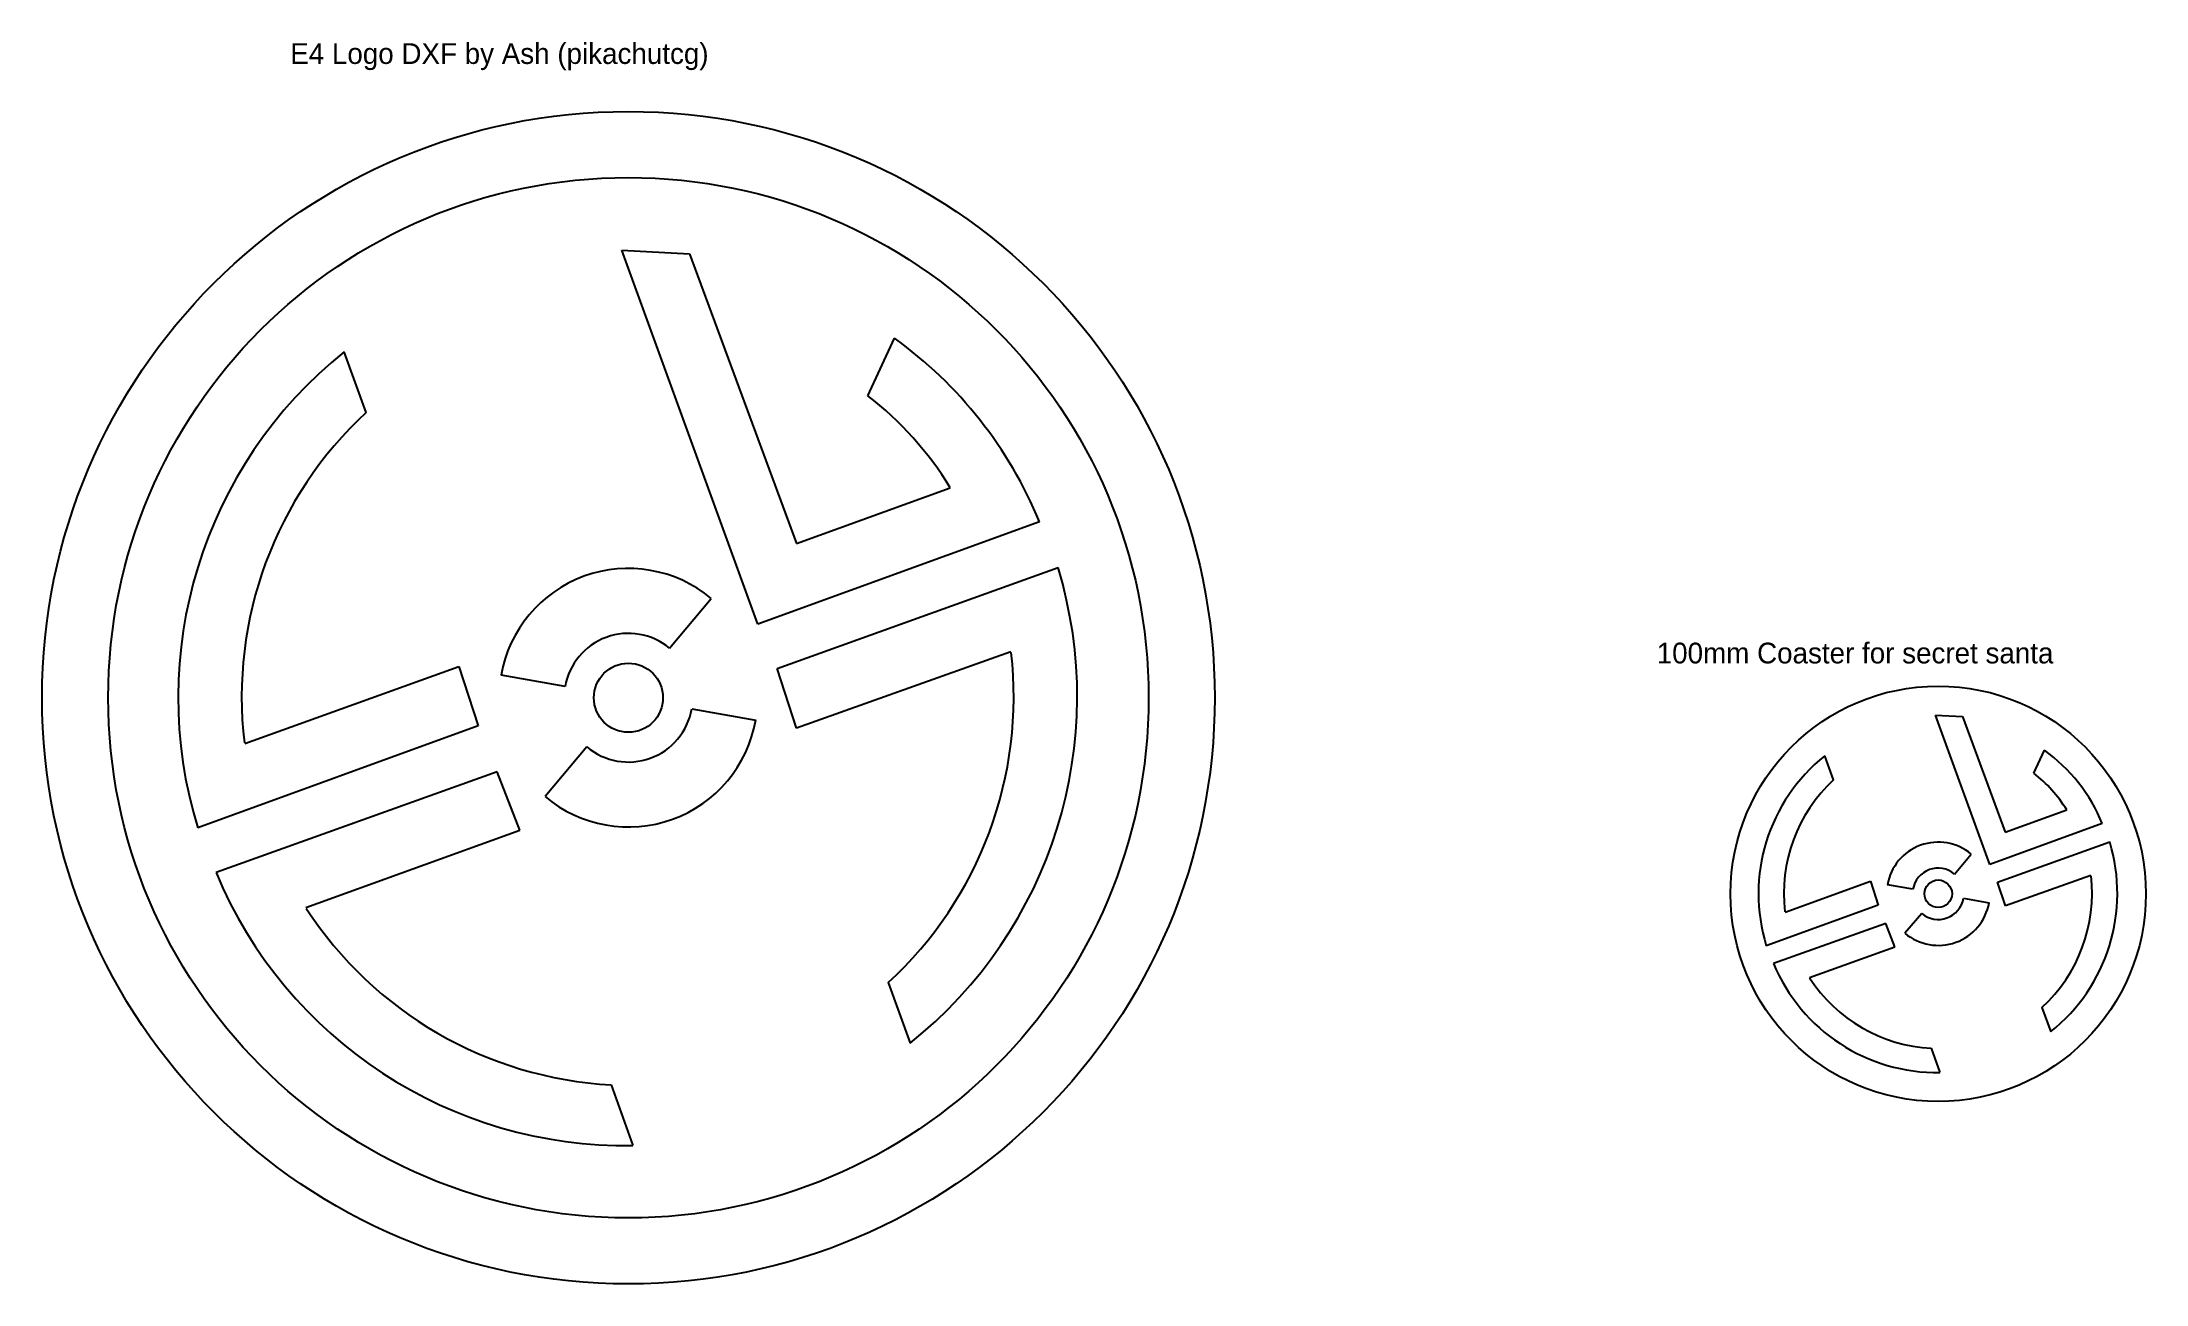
# Model space of a CAD drawing. Extents: x 15 to 521, y -1 to 298.
import ezdxf

# ---------------------------------------------------------------- set-up
doc = ezdxf.new("R2010")
doc.units = 0
doc.layers.get('0').update_dxf_attribs({"linetype": 'CONTINUOUS'})

msp = doc.modelspace()

# ---------------------------------------------------------------- linework, layer by layer
at = {"linetype": 'BYBLOCK'}
for p, q in [((186.979667, 158.20676), (154.237237, 248.29576)), ((154.237237, 248.29576), (170.469758, 247.397657)), ((170.469758, 247.397657), (196.260031, 177.654139)), ((92.68095, 209.242703), (87.364747, 223.821007)), ((213.402279, 213.251329), (219.8537, 227.125214)), ((196.260031, 177.654139), (233.259223, 191.101304)), ((254.750044, 182.895079), (186.979667, 158.20676)), ((191.611786, 147.536567), (259.225501, 171.872659)), ((165.704878, 152.437994), (175.711881, 164.462651)), ((63.422358, 129.478973), (114.943558, 148.073382)), ((114.943558, 148.073382), (119.665139, 133.741318)), ((196.288818, 133.189903), (191.611786, 147.536567)), ((247.867538, 151.624158), (196.288818, 133.189903)), ((140.549674, 143.222804), (125.134271, 145.93918)), ((171.046893, 137.833359), (186.450779, 135.10338)), ((119.665139, 133.741318), (52.127357, 109.195283)), ((483.559286, 100.384228), (470.487287, 136.351116)), ((470.487287, 136.351116), (476.967914, 135.99256)), ((476.967914, 135.99256), (487.264353, 108.148347)), ((145.820598, 128.694934), (135.739094, 116.73267)), ((494.108177, 122.360072), (496.683825, 127.899045)), ((124.179314, 122.659967), (56.532253, 98.416722)), ((129.6989, 108.615909), (124.179314, 122.659967)), ((445.911722, 120.759679), (443.789295, 126.579882)), ((487.264353, 108.148347), (502.03581, 113.516957)), ((78.1777, 90.0215), (129.6989, 108.615909)), ((510.615747, 110.240726), (483.559286, 100.384228)), ((475.065597, 98.081122), (479.060765, 102.881813)), ((485.4086, 96.124289), (512.402516, 105.840164)), ((434.230601, 88.915024), (454.799785, 96.338606)), ((454.799785, 96.338606), (456.684816, 90.616711)), ((507.867994, 97.756208), (487.275846, 90.396566)), ((465.022701, 94.402074), (458.868298, 95.486553)), ((477.198328, 92.250407), (483.348134, 91.160497)), ((487.275846, 90.396566), (485.4086, 96.124289)), ((456.684816, 90.616711), (429.721215, 80.817019)), ((458.487043, 86.192623), (431.479814, 76.513815)), ((460.690668, 80.585711), (458.487043, 86.192623)), ((467.127051, 88.602007), (463.102138, 83.826225)), ((440.121484, 73.16213), (460.690668, 80.585711)), ((218.361279, 71.951713), (223.632165, 57.356963)), ((496.087995, 65.947997), (498.192329, 60.121229)), ((469.447248, 56.117185), (471.530977, 50.283016)), ((151.632174, 47.327729), (156.851447, 32.714442))]:
    msp.add_line(p, q, dxfattribs=at)
for centre, radius in [((155.79961, 140.535585), 141.149578), ((155.79961, 140.535585), 125.238804), ((155.79961, 140.535585), 8.320112), ((471.111044, 93.329236), 50), ((471.111044, 93.329236), 3.321699)]:
    msp.add_circle(centre, radius, dxfattribs=at)
for centre, radius, start, end in [((154.130018, 140.550356), 106.713089, 128.725497, 197.087149), ((159.699117, 143.745803), 102.79759, 22.385629, 54.18946), ((163.831264, 148.836513), 81.280711, 31.331279, 52.419587), ((156.12297, 140.661165), 93.425464, 132.77067, 186.749848), ((155.79961, 140.535585), 31.128814, 50.232536, 170.0064), ((157.125919, 140.834636), 106.713089, 308.547492, 16.909143), ((155.79961, 140.535585), 15.484886, 50.232536, 170.0064), ((155.132632, 140.730019), 93.425464, 312.592665, 6.571842), ((155.79961, 140.535585), 15.484886, 229.87663, 349.950013), ((155.79961, 140.535585), 31.128814, 229.87663, 349.950013), ((472.667873, 94.610875), 41.040631, 22.385629, 54.18946), ((470.444481, 93.335133), 42.603844, 128.725497, 197.087149), ((474.31758, 96.643276), 32.450291, 31.331279, 52.419587), ((471.240142, 93.379372), 37.298929, 132.77067, 186.749848), ((471.111044, 93.329236), 12.427783, 50.232536, 170.0064), ((471.640556, 93.448628), 42.603844, 308.547492, 16.909143), ((155.048949, 139.430672), 106.713089, 202.60268, 270.964332), ((471.111044, 93.329236), 6.182144, 50.232536, 170.0064), ((470.844762, 93.406862), 37.298929, 312.592665, 6.571842), ((471.111044, 93.329236), 6.182144, 229.87663, 349.950013), ((156.653317, 140.618165), 93.425464, 212.939982, 266.919159), ((471.111044, 93.329236), 12.427783, 229.87663, 349.950013), ((470.811352, 92.888114), 42.603844, 202.60268, 270.964332), ((471.451876, 93.362205), 37.298929, 212.939982, 266.919159)]:
    msp.add_arc(centre, radius, start, end, dxfattribs=at)

# ---------------------------------------------------------------- texts
at = {"linetype": 'BYBLOCK', "char_height": 5, "width": 208.057692, "attachment_point": 1}
for s, insert in [('E4 Logo DXF by Ash (pikachutcg)', (74.389748, 298.1389)), ('100mm Coaster for secret santa', (403.348081, 153.793662))]:
    msp.add_mtext(s, dxfattribs=dict(at, insert=insert))

doc.saveas('drawing.dxf')
